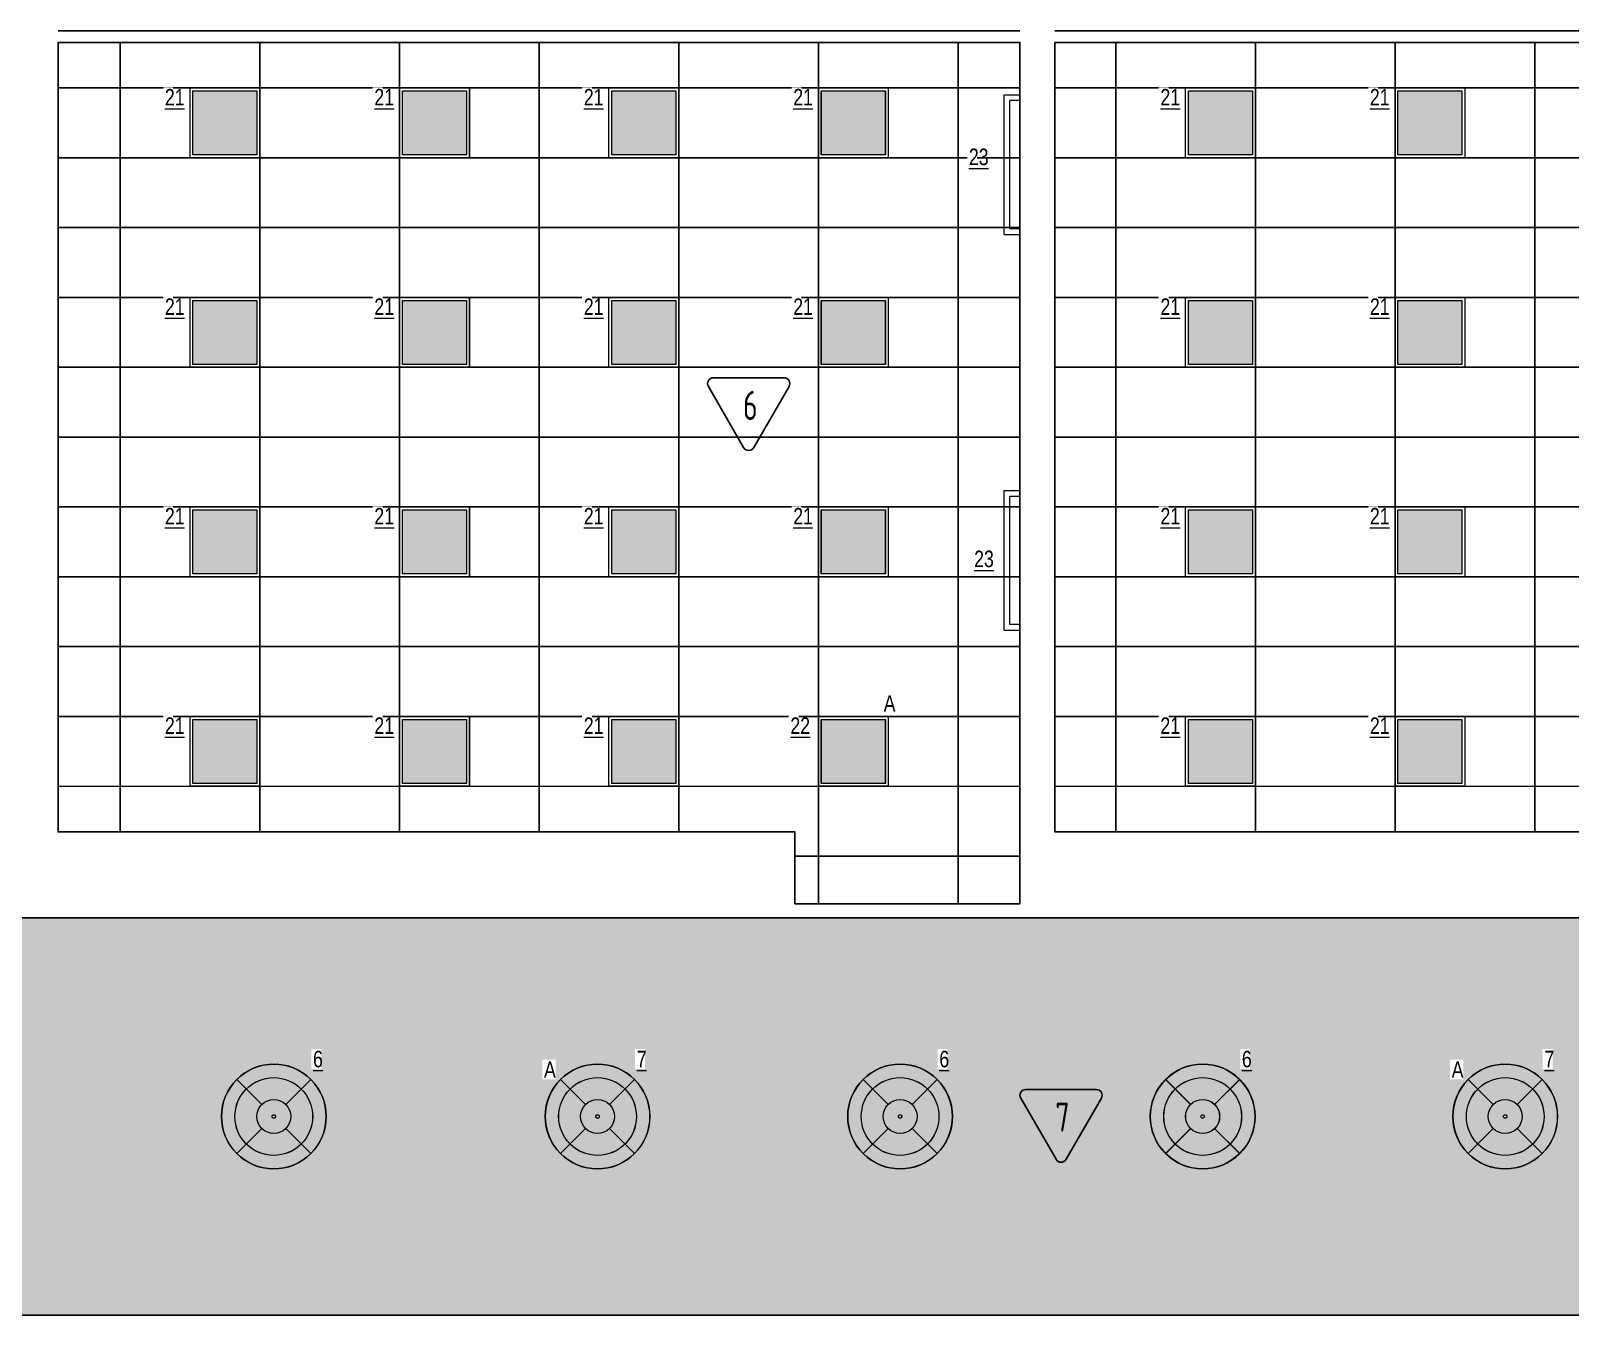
# Model space of a CAD drawing. Header units: millimetres. Extents: x -510890 to 418982, y -118257 to 141350.
# Drawn here: x 83567 to 96796, y 75166 to 86201 of the extents above; entities that cross this region are included whole.
import ezdxf

# ---------------------------------------------------------------- set-up
doc = ezdxf.new("R2010")
doc.units = ezdxf.units.MM
for name, color, linetype, lineweight in [('_ЭОМ_ОБЩ_Освещение_текст тип светильника', 172, 'Continuous', 50), ('_ЭОМ_светильник А', 1, 'Continuous', 35), ('_ЭОМ_светильник Р', 4, 'Continuous', 35), ('АР_Потолки_Штриховка', 252, 'Continuous', 0)]:
    doc.layers.add(name, color=color, linetype=linetype, lineweight=lineweight)
doc.layers.add('X-ref Light', color=250, linetype='Continuous')
doc.layers.add('АР_Потолок_Покраска', color=7, linetype='Continuous', lineweight=5, true_color=0x007399)
doc.layers.get('X-ref Light').off()
doc.styles.add('ISOCPEUR', font='isocpeur.ttf', dxfattribs={"height": 800})
doc.styles.add('ГОСТ', font='cad.shx', dxfattribs={"width": 0.8})

# ---------------------------------------------------------------- blocks, each defined once
blk = doc.blocks.new('A$C4757d704')
at = {"true_color": 0xf8f6b0, "transparency": 33554687}
h = blk.add_hatch(color=51, dxfattribs=at)
h.dxf.hatch_style = 1
h.paths.add_polyline_path([(214, 686), (132, 768, 0.198841), (0, 450, 0.198983), (132, 132), (214, 214, -0.198912), (116, 450, -0.198912)])
edge = h.paths.add_edge_path()
edge.add_arc((450, 450), 334, 135, 180)
edge.add_arc((450, 450), 334, 180, 225)
edge.add_line((214, 214), (347, 347))
edge.add_ellipse((450, 450), major_axis=(-146, 0), ratio=1, start_angle=315, end_angle=405, ccw=False)
edge.add_line((347, 553), (214, 686))
edge = h.paths.add_edge_path()
edge.add_line((214, 686), (347, 553))
edge.add_ellipse((450, 450), major_axis=(-146, 0), ratio=1, start_angle=225, end_angle=315, ccw=False)
edge.add_line((553, 553), (686, 686))
edge.add_arc((450, 450), 334, 45, 135)
h.paths.add_polyline_path([(132, 768), (214, 686, -0.414214), (686, 686), (768, 768, 0.414374)])
h.paths.add_polyline_path([(768, 768), (686, 686, -0.198912), (784, 450, -0.198912), (686, 214), (768, 132, 0.198983), (900, 450, 0.198841)])
edge = h.paths.add_edge_path()
edge.add_line((686, 686), (553, 553))
edge.add_ellipse((450, 450), major_axis=(-146, 0), ratio=1, start_angle=495, end_angle=585, ccw=False)
edge.add_line((553, 347), (686, 214))
edge.add_arc((450, 450), 334, 315, 360)
edge.add_arc((450, 450), 334, 0, 45)
edge = h.paths.add_edge_path()
edge.add_ellipse((450, 450), major_axis=(-146, 0), ratio=1, start_angle=405, end_angle=495, ccw=False)
edge.add_line((347, 347), (214, 214))
edge.add_arc((450, 450), 334, 225, 315)
edge.add_line((686, 214), (553, 347))
h.paths.add_polyline_path([(768, 132), (686, 214, -0.414214), (214, 214), (132, 132, 0.414054)])
edge = h.paths.add_edge_path()
edge.add_ellipse((450, 450), major_axis=(-146, 0), ratio=1, start_angle=495, end_angle=585)
edge.add_ellipse((450, 450), major_axis=(-146, 0), ratio=1, start_angle=225, end_angle=315)
edge.add_ellipse((450, 450), major_axis=(-146, 0), ratio=1, start_angle=315, end_angle=405)
edge.add_ellipse((450, 450), major_axis=(-146, 0), ratio=1, start_angle=405, end_angle=495)
edge = h.paths.add_edge_path(flags=0)
edge.add_ellipse((450, 450), major_axis=(-14.6, 0), ratio=1, start_angle=0, end_angle=360)
edge = h.paths.add_edge_path(flags=16)
edge.add_ellipse((450, 450), major_axis=(-14.6, 0), ratio=1, start_angle=0, end_angle=360)
at = {"layer": 'АР_Потолки_Штриховка', "color": 18, "ltscale": 100, "true_color": 0x000000}
for points in [[(132, 768), (347, 553)], [(768, 768), (553, 553)], [(347, 347), (132, 132)], [(553, 347), (768, 132)]]:
    blk.add_lwpolyline(points, dxfattribs=at)
for radius in [450, 334]:
    blk.add_circle((450, 450), radius, dxfattribs=at)
for major_axis in [(-146, 0), (-146, 0), (-14.6, 0)]:
    blk.add_ellipse((450, 450), major_axis=major_axis, ratio=1, start_param=3.926991, end_param=10.210176, dxfattribs=at)
blk = doc.blocks.new('Кососвет')
at = {"color": 0, "linetype": 'ByBlock', "lineweight": -2, "ltscale": 40}
for points in [[(-600, 26), (600, 26), (600, -111)], [(-600, 26), (-600, -111)], [(-600, -111), (-550, -111)], [(-550, -24), (550, -24)], [(-550, -111), (-550, -24)], [(600, -111), (550, -111), (550, -24)]]:
    blk.add_lwpolyline(points, dxfattribs=at)
blk = doc.blocks.new('RVE-SLIM-PRIME-595')
at = {"color": 0, "linetype": 'ByBlock', "lineweight": -2, "ltscale": 40}
for points in [[(300, -300), (-300, -300), (-300, 300), (300, 300)], [(275, -275), (-275, -275), (-275, 275), (275, 275)]]:
    blk.add_lwpolyline(points, close=True, dxfattribs=at)
blk = doc.blocks.new('светильник школа коридор')
at = {"color": 0, "linetype": 'ByBlock', "lineweight": -2}
for points in [[(-318, 318), (-103, 103)], [(318, 318), (103, 103)], [(-103, -103), (-318, -318)], [(103, -103), (318, -318)]]:
    blk.add_lwpolyline(points, dxfattribs=at)
blk.add_circle((0, 0), 334, dxfattribs=at)
for major_axis in [(-450, 0), (-146, 0), (-146, 0), (-14.6, 0)]:
    blk.add_ellipse((0, 0), major_axis=major_axis, ratio=1, start_param=3.926991, end_param=10.210176, dxfattribs=at)
blk = doc.blocks.new('A$C3d4fb99f')
at = {"layer": 'АР_Потолки_Штриховка', "color": 18, "lineweight": 18, "ltscale": 100, "true_color": 0x000000}
for points in [[(22604, 900), (22004, 900), (22004, 1500), (22604, 1500)], [(22579, 925), (22029, 925), (22029, 1475), (22579, 1475)], [(24404, 900), (23804, 900), (23804, 1500), (24404, 1500)], [(24379, 925), (23829, 925), (23829, 1475), (24379, 1475)], [(26204, 900), (25604, 900), (25604, 1500), (26204, 1500)], [(26179, 925), (25629, 925), (25629, 1475), (26179, 1475)], [(28004, 900), (27404, 900), (27404, 1500), (28004, 1500)], [(27979, 925), (27429, 925), (27429, 1475), (27979, 1475)], [(31159, 900), (30559, 900), (30559, 1500), (31159, 1500)], [(31134, 925), (30584, 925), (30584, 1475), (31134, 1475)], [(32959, 900), (32359, 900), (32359, 1500), (32959, 1500)], [(32934, 925), (32384, 925), (32384, 1475), (32934, 1475)], [(22604, -900), (22004, -900), (22004, -300), (22604, -300)], [(22579, -875), (22029, -875), (22029, -325), (22579, -325)], [(24404, -900), (23804, -900), (23804, -300), (24404, -300)], [(24379, -875), (23829, -875), (23829, -325), (24379, -325)], [(26204, -900), (25604, -900), (25604, -300), (26204, -300)], [(26179, -875), (25629, -875), (25629, -325), (26179, -325)], [(28004, -900), (27404, -900), (27404, -300), (28004, -300)], [(27979, -875), (27429, -875), (27429, -325), (27979, -325)], [(31159, -900), (30559, -900), (30559, -300), (31159, -300)], [(31134, -875), (30584, -875), (30584, -325), (31134, -325)], [(32959, -900), (32359, -900), (32359, -300), (32959, -300)], [(32934, -875), (32384, -875), (32384, -325), (32934, -325)], [(22604, -2700), (22004, -2700), (22004, -2100), (22604, -2100)], [(24404, -2700), (23804, -2700), (23804, -2100), (24404, -2100)], [(26204, -2700), (25604, -2700), (25604, -2100), (26204, -2100)], [(28004, -2700), (27404, -2700), (27404, -2100), (28004, -2100)], [(31159, -2700), (30559, -2700), (30559, -2100), (31159, -2100)], [(32959, -2700), (32359, -2700), (32359, -2100), (32959, -2100)], [(22579, -2675), (22029, -2675), (22029, -2125), (22579, -2125)], [(24379, -2675), (23829, -2675), (23829, -2125), (24379, -2125)], [(26179, -2675), (25629, -2675), (25629, -2125), (26179, -2125)], [(27979, -2675), (27429, -2675), (27429, -2125), (27979, -2125)], [(31134, -2675), (30584, -2675), (30584, -2125), (31134, -2125)], [(32934, -2675), (32384, -2675), (32384, -2125), (32934, -2125)], [(22604, -4500), (22004, -4500), (22004, -3900), (22604, -3900)], [(22579, -4475), (22029, -4475), (22029, -3925), (22579, -3925)], [(24404, -4500), (23804, -4500), (23804, -3900), (24404, -3900)], [(24379, -4475), (23829, -4475), (23829, -3925), (24379, -3925)], [(26204, -4500), (25604, -4500), (25604, -3900), (26204, -3900)], [(26179, -4475), (25629, -4475), (25629, -3925), (26179, -3925)], [(28004, -4500), (27404, -4500), (27404, -3900), (28004, -3900)], [(27979, -4475), (27429, -4475), (27429, -3925), (27979, -3925)], [(31159, -4500), (30559, -4500), (30559, -3900), (31159, -3900)], [(31134, -4475), (30584, -4475), (30584, -3925), (31134, -3925)], [(32959, -4500), (32359, -4500), (32359, -3900), (32959, -3900)], [(32934, -4475), (32384, -4475), (32384, -3925), (32934, -3925)]]:
    blk.add_lwpolyline(points, close=True, dxfattribs=at)
at = {"layer": '_ЭОМ_светильник А', "color": 18, "lineweight": 18, "ltscale": 100, "true_color": 0x000000}
blk.add_blockref('RVE-SLIM-PRIME-595', (27704, -4200), dxfattribs=at)
at = {"layer": '_ЭОМ_светильник Р', "color": 18, "lineweight": 18, "ltscale": 100, "true_color": 0x000000}
for name, p in [('RVE-SLIM-PRIME-595', (22304, 1200)), ('RVE-SLIM-PRIME-595', (24104, 1200)), ('RVE-SLIM-PRIME-595', (25904, 1200)), ('RVE-SLIM-PRIME-595', (27704, 1200)), ('RVE-SLIM-PRIME-595', (30859, 1200)), ('RVE-SLIM-PRIME-595', (32659, 1200)), ('RVE-SLIM-PRIME-595', (22304, -600)), ('RVE-SLIM-PRIME-595', (24104, -600)), ('RVE-SLIM-PRIME-595', (25904, -600)), ('RVE-SLIM-PRIME-595', (27704, -600)), ('RVE-SLIM-PRIME-595', (30859, -600)), ('RVE-SLIM-PRIME-595', (32659, -600)), ('RVE-SLIM-PRIME-595', (22304, -2400)), ('RVE-SLIM-PRIME-595', (24104, -2400)), ('RVE-SLIM-PRIME-595', (25904, -2400)), ('RVE-SLIM-PRIME-595', (27704, -2400)), ('RVE-SLIM-PRIME-595', (30859, -2400)), ('RVE-SLIM-PRIME-595', (32659, -2400)), ('RVE-SLIM-PRIME-595', (22304, -4200)), ('RVE-SLIM-PRIME-595', (24104, -4200)), ('RVE-SLIM-PRIME-595', (25904, -4200)), ('RVE-SLIM-PRIME-595', (30859, -4200)), ('RVE-SLIM-PRIME-595', (32659, -4200)), ('светильник школа коридор', (22724, -7337)), ('светильник школа коридор', (28106, -7337)), ('светильник школа коридор', (30706, -7337))]:
    blk.add_blockref(name, p, dxfattribs=at)
at = {"layer": '_ЭОМ_светильник Р', "color": 18, "lineweight": 18, "ltscale": 100, "true_color": 0x000000, "rotation": 89.99999999999999}
for p in [(29025, 841), (29025, -2559)]:
    blk.add_blockref('Кососвет', p, dxfattribs=at)
at = {"layer": 'X-ref Light', "color": 18, "linetype": 'ByBlock', "lineweight": 18, "ltscale": 40, "true_color": 0x000000}
for p in [(22274, -7787), (25056, -7787), (27656, -7787), (30256, -7787), (32856, -7787)]:
    blk.add_blockref('A$C4757d704', p, dxfattribs=at)
at = {"layer": '_ЭОМ_ОБЩ_Освещение_текст тип светильника', "color": 18, "lineweight": 18, "ltscale": 40, "true_color": 0x000000, "char_height": 142.2, "width": 55.87, "attachment_point": 1, "style": 'ГОСТ', "bg_fill": 3, "box_fill_scale": 1.1, "bg_fill_color": 256, "bg_fill_transparency": 0}
for s, insert in [('{\\L23}', (28697, 979)), ('{\\L23}', (28742, -2475)), ('{\\L22}', (27163, -3908))]:
    blk.add_mtext(s, dxfattribs=dict(at, insert=insert))
for s, insert in [('{\\L21}', (21788, 1492)), ('{\\L21}', (23588, 1492)), ('{\\L21}', (25388, 1492)), ('{\\L21}', (27188, 1492)), ('{\\L21}', (30343, 1492)), ('{\\L21}', (32143, 1492)), ('{\\L21}', (21788, -308)), ('{\\L21}', (23588, -308)), ('{\\L21}', (25388, -308)), ('{\\L21}', (27188, -308)), ('{\\L21}', (30343, -308)), ('{\\L21}', (32143, -308)), ('{\\L21}', (21788, -2108)), ('{\\L21}', (23588, -2108)), ('{\\L21}', (25388, -2108)), ('{\\L21}', (27188, -2108)), ('{\\L21}', (30343, -2108)), ('{\\L21}', (32143, -2108)), ('{\\L21}', (21788, -3908)), ('{\\L21}', (23588, -3908)), ('{\\L21}', (25388, -3908)), ('{\\L21}', (30343, -3908)), ('{\\L21}', (32143, -3908)), ('{\\L6}', (23061, -6772)), ('{\\L6}', (28443, -6772)), ('{\\L6}', (31043, -6772))]:
    blk.add_mtext(s, dxfattribs=dict(at, insert=insert))
at = {"layer": '_ЭОМ_светильник А', "color": 18, "lineweight": 18, "ltscale": 100, "true_color": 0x000000, "char_height": 142, "width": 86.04, "attachment_point": 1, "style": 'ГОСТ', "bg_fill": 3, "box_fill_scale": 1.1, "bg_fill_color": 256, "bg_fill_transparency": 0}
for insert in [(27965, -3717), (25046, -6862, 0), (32846, -6862, 0)]:
    blk.add_mtext('А', dxfattribs=dict(at, insert=insert))
at = {"layer": '_ЭОМ_светильник А', "color": 18, "lineweight": 18, "ltscale": 100, "true_color": 0x000000}
for p in [(25506, -7337), (33306, -7337)]:
    blk.add_blockref('светильник школа коридор', p, dxfattribs=at)
at = {"layer": '_ЭОМ_ОБЩ_Освещение_текст тип светильника', "color": 18, "lineweight": 18, "ltscale": 40, "true_color": 0x000000, "char_height": 142.2, "width": 55.87, "attachment_point": 1, "style": 'ГОСТ', "bg_fill": 3, "box_fill_scale": 1.1, "bg_fill_color": 256, "bg_fill_transparency": 0}
for insert in [(25843, -6772), (33643, -6772)]:
    blk.add_mtext('{\\L7}', dxfattribs=dict(at, insert=insert))

msp = doc.modelspace()

# ---------------------------------------------------------------- hatches: boundary and pattern name
at = {"layer": 'АР_Потолки_Штриховка', "ltscale": 100, "true_color": 0xf8f6b0}
h = msp.add_hatch(color=51, dxfattribs=at)
h.dxf.hatch_style = 1
h.paths.add_polyline_path([(84960.8, 85134.6), (85510.8, 85134.6), (85510.8, 85684.6), (84960.8, 85684.6)])
h = msp.add_hatch(color=51, dxfattribs=at)
h.dxf.hatch_style = 1
h.paths.add_polyline_path([(86760.8, 85134.6), (87310.8, 85134.6), (87310.8, 85684.6), (86760.8, 85684.6)])
h = msp.add_hatch(color=51, dxfattribs=at)
h.dxf.hatch_style = 1
h.paths.add_polyline_path([(88560.8, 85134.6), (89110.8, 85134.6), (89110.8, 85684.6), (88560.8, 85684.6)])
h = msp.add_hatch(color=51, dxfattribs=at)
h.dxf.hatch_style = 1
h.paths.add_polyline_path([(90360.8, 85134.6), (90910.8, 85134.6), (90910.8, 85684.6), (90360.8, 85684.6)])
h = msp.add_hatch(color=51, dxfattribs=at)
h.dxf.hatch_style = 1
h.paths.add_polyline_path([(93515.7, 85134.6), (94065.7, 85134.6), (94065.7, 85684.6), (93515.7, 85684.6)])
h = msp.add_hatch(color=51, dxfattribs=at)
h.dxf.hatch_style = 1
h.paths.add_polyline_path([(95315.7, 85134.6), (95865.7, 85134.6), (95865.7, 85684.6), (95315.7, 85684.6)])
h = msp.add_hatch(color=51, dxfattribs=at)
h.dxf.hatch_style = 1
h.paths.add_polyline_path([(84960.8, 83334.6), (85510.8, 83334.6), (85510.8, 83884.6), (84960.8, 83884.6)])
h = msp.add_hatch(color=51, dxfattribs=at)
h.dxf.hatch_style = 1
h.paths.add_polyline_path([(86760.8, 83334.6), (87310.8, 83334.6), (87310.8, 83884.6), (86760.8, 83884.6)])
h = msp.add_hatch(color=51, dxfattribs=at)
h.dxf.hatch_style = 1
h.paths.add_polyline_path([(88560.8, 83334.6), (89110.8, 83334.6), (89110.8, 83884.6), (88560.8, 83884.6)])
h = msp.add_hatch(color=51, dxfattribs=at)
h.dxf.hatch_style = 1
h.paths.add_polyline_path([(90360.8, 83334.6), (90910.8, 83334.6), (90910.8, 83884.6), (90360.8, 83884.6)])
h = msp.add_hatch(color=51, dxfattribs=at)
h.dxf.hatch_style = 1
h.paths.add_polyline_path([(93515.7, 83334.6), (94065.7, 83334.6), (94065.7, 83884.6), (93515.7, 83884.6)])
h = msp.add_hatch(color=51, dxfattribs=at)
h.dxf.hatch_style = 1
h.paths.add_polyline_path([(95315.7, 83334.6), (95865.7, 83334.6), (95865.7, 83884.6), (95315.7, 83884.6)])
h = msp.add_hatch(color=51, dxfattribs=at)
h.dxf.hatch_style = 1
h.paths.add_polyline_path([(84960.8, 81534.6), (85510.8, 81534.6), (85510.8, 82084.6), (84960.8, 82084.6)])
h = msp.add_hatch(color=51, dxfattribs=at)
h.dxf.hatch_style = 1
h.paths.add_polyline_path([(86760.8, 81534.6), (87310.8, 81534.6), (87310.8, 82084.6), (86760.8, 82084.6)])
h = msp.add_hatch(color=51, dxfattribs=at)
h.dxf.hatch_style = 1
h.paths.add_polyline_path([(88560.8, 81534.6), (89110.8, 81534.6), (89110.8, 82084.6), (88560.8, 82084.6)])
h = msp.add_hatch(color=51, dxfattribs=at)
h.dxf.hatch_style = 1
h.paths.add_polyline_path([(90360.8, 81534.6), (90910.8, 81534.6), (90910.8, 82084.6), (90360.8, 82084.6)])
h = msp.add_hatch(color=51, dxfattribs=at)
h.dxf.hatch_style = 1
h.paths.add_polyline_path([(93515.8, 81534.6), (94065.8, 81534.6), (94065.8, 82084.6), (93515.8, 82084.6)])
h = msp.add_hatch(color=51, dxfattribs=at)
h.dxf.hatch_style = 1
h.paths.add_polyline_path([(95315.8, 81534.6), (95865.8, 81534.6), (95865.8, 82084.6), (95315.8, 82084.6)])
h = msp.add_hatch(color=51, dxfattribs=at)
h.dxf.hatch_style = 1
h.paths.add_polyline_path([(84960.8, 79734.6), (85510.8, 79734.6), (85510.8, 80284.6), (84960.8, 80284.6)])
h = msp.add_hatch(color=51, dxfattribs=at)
h.dxf.hatch_style = 1
h.paths.add_polyline_path([(86760.8, 79734.6), (87310.8, 79734.6), (87310.8, 80284.6), (86760.8, 80284.6)])
h = msp.add_hatch(color=51, dxfattribs=at)
h.dxf.hatch_style = 1
h.paths.add_polyline_path([(88560.8, 79734.6), (89110.8, 79734.6), (89110.8, 80284.6), (88560.8, 80284.6)])
h = msp.add_hatch(color=51, dxfattribs=at)
h.dxf.hatch_style = 1
h.paths.add_polyline_path([(90360.8, 79734.6), (90910.8, 79734.6), (90910.8, 80284.6), (90360.8, 80284.6)])
h = msp.add_hatch(color=51, dxfattribs=at)
h.dxf.hatch_style = 1
h.paths.add_polyline_path([(93515.7, 79734.6), (94065.7, 79734.6), (94065.7, 80284.6), (93515.7, 80284.6)])
h = msp.add_hatch(color=51, dxfattribs=at)
h.dxf.hatch_style = 1
h.paths.add_polyline_path([(95315.7, 79734.6), (95865.7, 79734.6), (95865.7, 80284.6), (95315.7, 80284.6)])
at = {"layer": 'АР_Потолок_Покраска'}
h = msp.add_hatch(dxfattribs=at)
h.set_pattern_fill('CROSS', color=256, scale=25)
h.set_pattern_definition([(0, (134938.16, 0.0003), (158.75, 158.75), [79.375, -238.125]), (90, (134977.84, -39.69), (-158.75, 158.75), [79.375, -238.125])])
h.paths.add_polyline_path([(104140, 78580.3), (104139.7, 75165.7), (80535.2, 75165.7), (80534.9, 78580.3)])

# ---------------------------------------------------------------- linework, layer by layer
for points in [[(83802.5, 86200.8), (92067.5, 86200.7)], [(92367.5, 86200.8), (100612.5, 86200.7)], [(84335.8, 86100.7), (84335.8, 79318.5)], [(85535.8, 86100.7), (85535.8, 79318.5)], [(86735.8, 86100.7), (86735.8, 79318.5)], [(87935.8, 86100.7), (87935.8, 79318.5)], [(89135.8, 86100.7), (89135.8, 79318.5)], [(90335.8, 86100.7), (90335.8, 78700.3)], [(91535.8, 86100.7), (91535.8, 78700.3)], [(92890.7, 86100.7), (92890.7, 79318.5)], [(94090.7, 86100.7), (94090.7, 79318.5)], [(95290.7, 86100.7), (95290.7, 79318.5)], [(96490.7, 86100.7), (96490.7, 79318.5)], [(83802.5, 85709.5), (92067.5, 85709.6)], [(92367.5, 85709.5), (100612.5, 85709.6)], [(83802.5, 85109.5), (92067.5, 85109.6)], [(92367.4, 85109.5), (100612.5, 85109.6)], [(83802.5, 84509.5), (92067.5, 84509.6)], [(92367.4, 84509.5), (100612.5, 84509.6)], [(83802.5, 83909.5), (92067.5, 83909.6)], [(92367.4, 83909.5), (100612.5, 83909.6)], [(83802.5, 83309.5), (92067.5, 83309.6)], [(92367.4, 83309.5), (100612.5, 83309.6)], [(83802.5, 82709.5), (92067.5, 82709.6)], [(92367.4, 82709.5), (100612.5, 82709.6)], [(83802.5, 82109.5), (92067.5, 82109.6)], [(92367.4, 82109.5), (100612.5, 82109.6)], [(83802.4, 81509.5), (92067.5, 81509.6)], [(92367.4, 81509.5), (100612.5, 81509.6)], [(83802.4, 80909.5), (92067.5, 80909.6)], [(92367.4, 80909.5), (100612.5, 80909.6)], [(83802.4, 80309.5), (92067.5, 80309.6)], [(92367.4, 80309.5), (100612.5, 80309.6)], [(83802.4, 79709.5), (92067.5, 79709.6)], [(92367.4, 79709.5), (100612.5, 79709.6)], [(90133.8, 79109.6), (92067.5, 79109.6)]]:
    msp.add_lwpolyline(points)
for points in [[(83802.5, 86100.7), (92067.5, 86100.7), (92067.5, 78700.3), (90133.8, 78700.3), (90133.8, 79318.5), (83802.4, 79318.5)], [(92367.5, 86100.7), (100612.5, 86100.7), (100612.5, 78700.3), (98678.8, 78700.3), (98678.8, 79318.5), (92367.4, 79318.5)], [(104140, 78580.3), (104139.7, 75165.7), (80535.2, 75165.7), (80534.9, 78580.3)]]:
    msp.add_lwpolyline(points, close=True)
for points in [[(89433.2, 83219.6), (90039.4, 83219.6, -0.5773495), (90082.8, 83144.6), (89779.6, 82619.6, -0.5773541), (89693, 82619.6), (89389.9, 83144.6, -0.5773491), (89433.2, 83219.6, -0.0000017)], [(92117.3, 77105), (92723.5, 77105, -0.5773495), (92766.8, 77030), (92463.7, 76505, -0.5773541), (92377.1, 76505), (92074, 77030, -0.5773491), (92117.3, 77105, -0.0000017)]]:
    msp.add_lwpolyline(points, format="xyb")
at = {"layer": 'АР_Потолки_Штриховка', "color": 18, "ltscale": 100, "true_color": 0x000000}
for points in [[(85535.8, 85109.6), (84935.8, 85109.6), (84935.8, 85709.6), (85535.8, 85709.6)], [(85510.8, 85134.6), (84960.8, 85134.6), (84960.8, 85684.6), (85510.8, 85684.6)], [(87335.8, 85109.6), (86735.8, 85109.6), (86735.8, 85709.6), (87335.8, 85709.6)], [(87310.8, 85134.6), (86760.8, 85134.6), (86760.8, 85684.6), (87310.8, 85684.6)], [(89135.8, 85109.6), (88535.8, 85109.6), (88535.8, 85709.6), (89135.8, 85709.6)], [(89110.8, 85134.6), (88560.8, 85134.6), (88560.8, 85684.6), (89110.8, 85684.6)], [(90935.8, 85109.6), (90335.8, 85109.6), (90335.8, 85709.6), (90935.8, 85709.6)], [(90910.8, 85134.6), (90360.8, 85134.6), (90360.8, 85684.6), (90910.8, 85684.6)], [(94090.7, 85109.6), (93490.7, 85109.6), (93490.7, 85709.6), (94090.7, 85709.6)], [(94065.7, 85134.6), (93515.7, 85134.6), (93515.7, 85684.6), (94065.7, 85684.6)], [(95890.7, 85109.6), (95290.7, 85109.6), (95290.7, 85709.6), (95890.7, 85709.6)], [(95865.7, 85134.6), (95315.7, 85134.6), (95315.7, 85684.6), (95865.7, 85684.6)], [(85535.8, 83309.6), (84935.8, 83309.6), (84935.8, 83909.6), (85535.8, 83909.6)], [(85510.8, 83334.6), (84960.8, 83334.6), (84960.8, 83884.6), (85510.8, 83884.6)], [(87335.8, 83309.6), (86735.8, 83309.6), (86735.8, 83909.6), (87335.8, 83909.6)], [(87310.8, 83334.6), (86760.8, 83334.6), (86760.8, 83884.6), (87310.8, 83884.6)], [(89135.8, 83309.6), (88535.8, 83309.6), (88535.8, 83909.6), (89135.8, 83909.6)], [(89110.8, 83334.6), (88560.8, 83334.6), (88560.8, 83884.6), (89110.8, 83884.6)], [(90935.8, 83309.6), (90335.8, 83309.6), (90335.8, 83909.6), (90935.8, 83909.6)], [(90910.8, 83334.6), (90360.8, 83334.6), (90360.8, 83884.6), (90910.8, 83884.6)], [(94090.7, 83309.6), (93490.7, 83309.6), (93490.7, 83909.6), (94090.7, 83909.6)], [(94065.7, 83334.6), (93515.7, 83334.6), (93515.7, 83884.6), (94065.7, 83884.6)], [(95890.7, 83309.6), (95290.7, 83309.6), (95290.7, 83909.6), (95890.7, 83909.6)], [(95865.7, 83334.6), (95315.7, 83334.6), (95315.7, 83884.6), (95865.7, 83884.6)], [(85535.8, 81509.6), (84935.8, 81509.6), (84935.8, 82109.6), (85535.8, 82109.6)], [(85510.8, 81534.6), (84960.8, 81534.6), (84960.8, 82084.6), (85510.8, 82084.6)], [(87335.8, 81509.6), (86735.8, 81509.6), (86735.8, 82109.6), (87335.8, 82109.6)], [(87310.8, 81534.6), (86760.8, 81534.6), (86760.8, 82084.6), (87310.8, 82084.6)], [(89135.8, 81509.6), (88535.8, 81509.6), (88535.8, 82109.6), (89135.8, 82109.6)], [(89110.8, 81534.6), (88560.8, 81534.6), (88560.8, 82084.6), (89110.8, 82084.6)], [(90935.8, 81509.6), (90335.8, 81509.6), (90335.8, 82109.6), (90935.8, 82109.6)], [(90910.8, 81534.6), (90360.8, 81534.6), (90360.8, 82084.6), (90910.8, 82084.6)], [(94090.8, 81509.6), (93490.8, 81509.6), (93490.8, 82109.6), (94090.8, 82109.6)], [(94065.8, 81534.6), (93515.8, 81534.6), (93515.8, 82084.6), (94065.8, 82084.6)], [(95890.8, 81509.6), (95290.8, 81509.6), (95290.8, 82109.6), (95890.8, 82109.6)], [(95865.8, 81534.6), (95315.8, 81534.6), (95315.8, 82084.6), (95865.8, 82084.6)], [(85535.8, 79709.6), (84935.8, 79709.6), (84935.8, 80309.6), (85535.8, 80309.6)], [(87335.8, 79709.6), (86735.8, 79709.6), (86735.8, 80309.6), (87335.8, 80309.6)], [(89135.8, 79709.6), (88535.8, 79709.6), (88535.8, 80309.6), (89135.8, 80309.6)], [(90935.8, 79709.6), (90335.8, 79709.6), (90335.8, 80309.6), (90935.8, 80309.6)], [(94090.7, 79709.6), (93490.7, 79709.6), (93490.7, 80309.6), (94090.7, 80309.6)], [(95890.7, 79709.6), (95290.7, 79709.6), (95290.7, 80309.6), (95890.7, 80309.6)], [(85510.8, 79734.6), (84960.8, 79734.6), (84960.8, 80284.6), (85510.8, 80284.6)], [(87310.8, 79734.6), (86760.8, 79734.6), (86760.8, 80284.6), (87310.8, 80284.6)], [(89110.8, 79734.6), (88560.8, 79734.6), (88560.8, 80284.6), (89110.8, 80284.6)], [(90910.8, 79734.6), (90360.8, 79734.6), (90360.8, 80284.6), (90910.8, 80284.6)], [(94065.7, 79734.6), (93515.7, 79734.6), (93515.7, 80284.6), (94065.7, 80284.6)], [(95865.7, 79734.6), (95315.7, 79734.6), (95315.7, 80284.6), (95865.7, 80284.6)]]:
    msp.add_lwpolyline(points, close=True, dxfattribs=at)

# ---------------------------------------------------------------- block references
at = {"layer": 'X-ref Light', "linetype": 'ByBlock', "ltscale": 40}
for p in [(85205.3, 76422.8), (87987.3, 76422.8), (90587.3, 76422.8), (93187.3, 76422.8), (95787.3, 76422.8)]:
    msp.add_blockref('A$C4757d704', p, dxfattribs=at)

# ---------------------------------------------------------------- texts
at = {"char_height": 250, "width": 294.334, "attachment_point": 1, "style": 'ISOCPEUR'}
for s, insert in [('{\\W0.7;6}', (89686.9, 83107.5)), ('{\\W0.7;7}', (92371, 76992.9))]:
    msp.add_mtext(s, dxfattribs=dict(at, insert=insert))

# ---------------------------------------------------------------- next in the draw order: block references
at = {"layer": 'X-ref Light', "color": 18, "lineweight": 30, "true_color": 0x000000}
msp.add_blockref('A$C3d4fb99f', (62931.5, 84209.7), dxfattribs=at)

doc.saveas('drawing.dxf')
